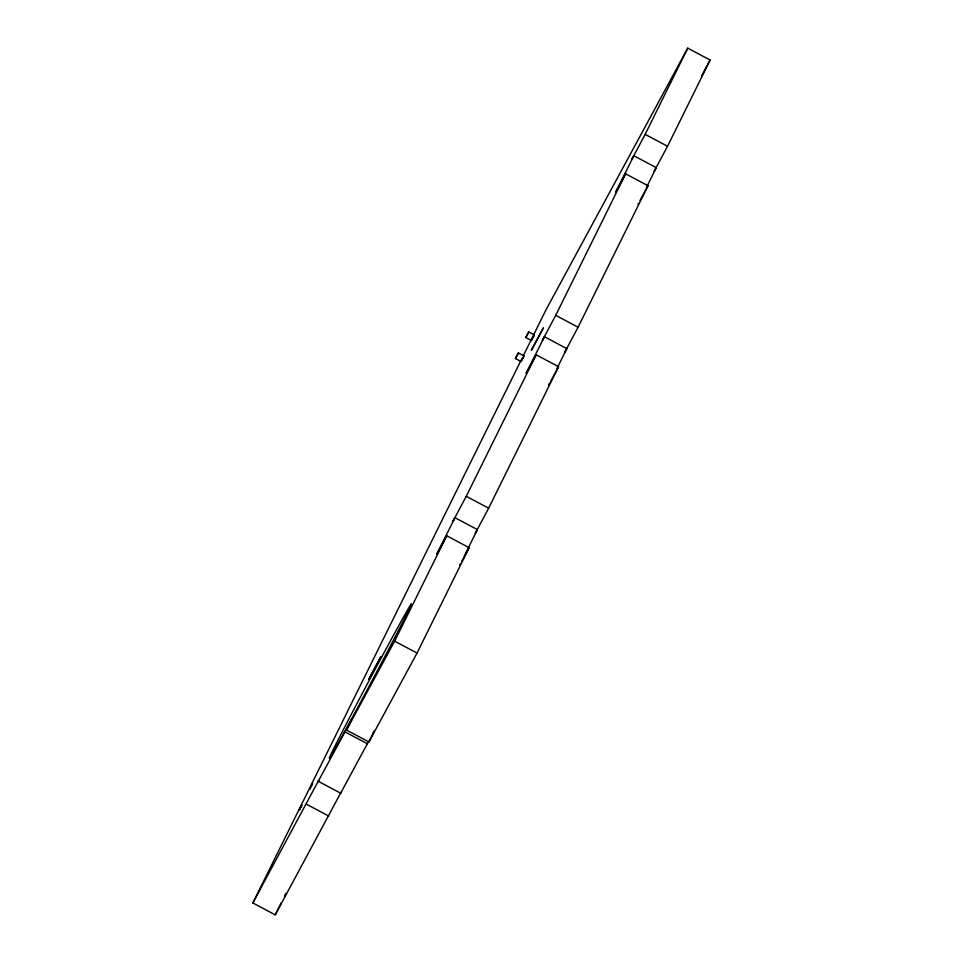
<?xml version="1.0" encoding="UTF-8"?>
<svg xmlns="http://www.w3.org/2000/svg" width="963" height="963" viewBox="0 0 963 963"><rect width="100%" height="100%" fill="white"/><g stroke="black" fill="none" stroke-linecap="round" stroke-linejoin="round"><path stroke-width="1.44" d="M515.422 358.513L518.395 352.915L523.992 355.889L521.019 361.486L515.422 358.513L516.806 355.804M518.395 352.915L517.011 355.624M525.798 337.531L528.759 331.946L534.357 334.919L532.984 337.616L531.395 340.505L525.798 337.531L528.759 331.946M521.019 361.486L523.992 355.889M531.395 340.505L532.768 337.808M534.333 334.992L533.153 337.086M318.259 781.294L318.633 780.475L252.86 902.957L275.249 914.85L341.01 792.368L340.649 793.187L318.259 781.294L352.073 718.735L346.499 730.074L368.889 741.979L417.051 653.07L469.137 547.682L446.748 535.789L436.636 554.315L454.981 517.709L477.371 529.602L464.359 555.916M548.826 384.418L548.657 384.935M637.963 204.084L638.276 203.434M252.86 902.957L521.97 358.453M523.306 355.756L545.949 309.93L687.751 48.15L710.14 60.043L667.528 146.256L654.166 171.354L656.248 167.646L633.871 155.753L631.788 159.461L645.15 134.363L687.751 48.15M557.047 368.372L566.81 348.63L544.432 336.725L526.075 373.331L536.186 354.817L558.576 366.71L488.65 508.199L475.289 533.297L477.371 529.602M633.871 155.753L615.526 192.359L625.637 173.846A7.921 3.671 28.4 0 1 626.07 174.074L648.015 185.739L578.089 327.227L564.727 352.326L566.81 348.63M346.499 730.074L394.661 641.177L446.748 535.789M454.981 517.709L452.899 521.404L466.261 496.306L536.186 354.817M544.432 336.725L542.338 340.433L555.711 315.334L625.637 173.846M275.249 914.85L281.244 902.716M284.567 895.975L285.903 893.291M368.889 741.979L374.27 730.929M646.498 187.4L656.248 167.646M340.649 793.187L368.66 741.317M300.576 807.596C296.387 815.745 304.982 799.242 300.793 807.403M701.642 75.728L710.14 60.043M639.986 200.557L648.015 185.739M550.547 381.529L558.576 366.71M461.771 561.273L469.137 547.682M549.091 384.177L549.741 383.009M459.652 565.149L460.29 563.993M373.187 732.843L373.825 731.687M645.15 134.363L667.528 146.256M555.711 315.334L578.089 327.227M466.261 496.306L488.65 508.199M394.661 641.177L417.051 653.07M345.019 731.904L367.409 743.797M306.366 804.165L328.756 816.058M309.629 789.166L312.578 783.641L309.629 789.166M368.853 679.204L380.626 657.115L368.853 679.204M531.48 350.159L543.252 328.07L531.48 350.159M618.041 188.892L617.608 188.664A7.921 3.671 28.4 0 1 618.041 188.892M343.923 732.915A87.139 1.336 -62 0 0 410.888 605.402A87.139 1.336 -62 0 0 357.357 702.797A87.139 1.336 -62 0 0 343.923 732.915"/></g></svg>
